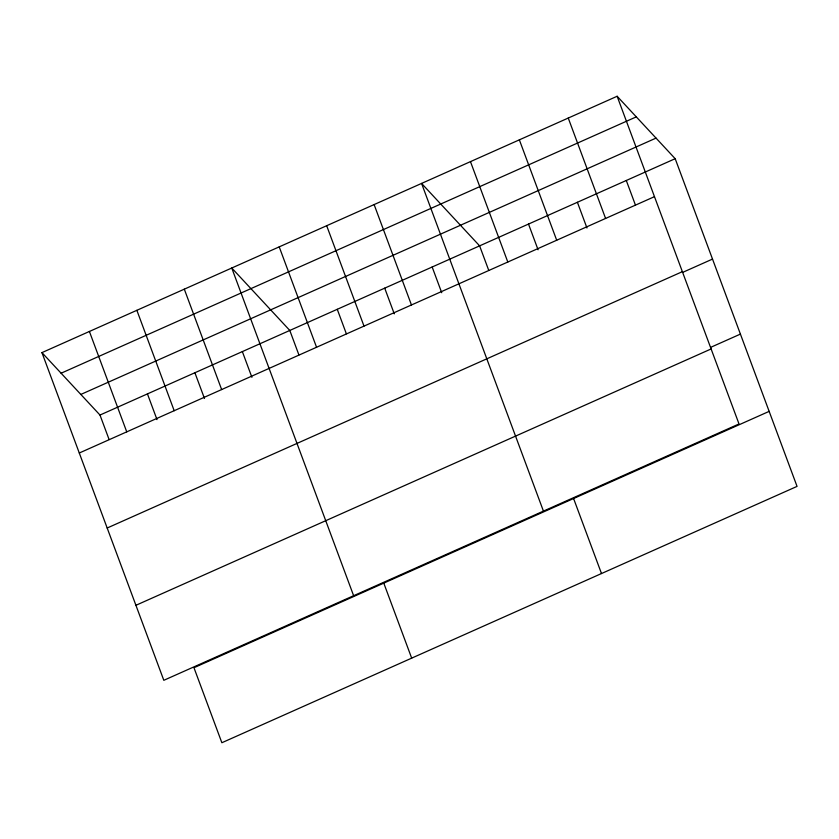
<?xml version="1.0" encoding="UTF-8"?>
<svg xmlns="http://www.w3.org/2000/svg" width="839" height="839" viewBox="0 0 839 839"><rect width="100%" height="100%" fill="white"/><g stroke="black" fill="none" stroke-linecap="round" stroke-linejoin="round"><path stroke-width="1.26" d="M617.137 96.265L739.012 423.957L163.815 680.303L41.95 352.611L617.137 96.265L675.185 158.697L797.05 486.389L221.863 742.735L193.966 667.718L769.153 411.372M61.1 373.219L636.298 116.873M80.838 394.445L656.035 138.099M41.95 352.611L99.988 415.043L675.185 158.697M79.285 453.008L654.472 196.662M107.182 528.014L682.369 271.668M682.705 272.371L712.521 259.083M710.602 347.377L740.418 334.1M135.918 605.297L711.115 348.951M626.293 180.49L635.396 204.968M568.255 118.058L605.59 218.444M577.4 202.272L586.964 227.988M519.362 139.851L556.697 240.237M528.507 224.065L538.072 249.77M470.469 161.633L507.805 262.03M488.728 270.336L479.614 245.858L421.577 183.426L543.441 511.119M573.593 498.534L601.49 573.54M432.169 267.001L441.723 292.717M374.121 204.58L411.456 304.966M384.713 288.155L394.278 313.859M326.675 225.722L364 326.109M337.257 309.297L346.36 333.786M279.219 246.876L316.555 347.262M298.915 354.939L289.801 330.451L231.763 268.019L353.628 595.711M383.78 583.126L411.676 658.133M242.356 351.593L251.91 377.309M184.307 289.172L221.643 389.558M194.9 372.747L204.464 398.452M136.862 310.315L174.187 410.711M147.444 393.89L157.008 419.605M89.406 331.468L126.741 431.854M99.988 415.043L109.101 439.531"/></g></svg>
